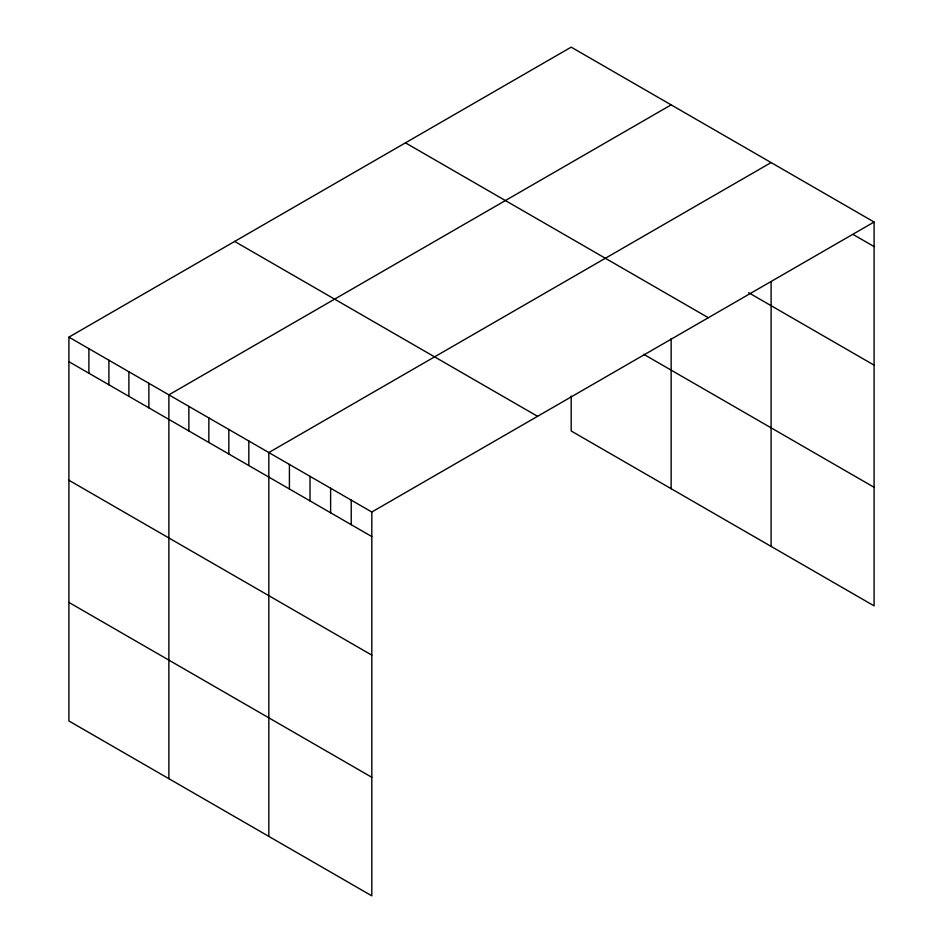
<?xml version="1.0" encoding="UTF-8"?>
<svg xmlns="http://www.w3.org/2000/svg" width="943" height="943" viewBox="0 0 943 943"><rect width="100%" height="100%" fill="white"/><g stroke="black" fill="none" stroke-linecap="round" stroke-linejoin="round"><path stroke-width="1.41" d="M68.91 337.134L371.813 512.014L371.813 895.85L68.91 720.971L68.91 337.134L571.187 47.15L874.09 222.029L874.09 605.866L571.187 430.986L571.187 396.119M671.145 104.862L168.868 394.846L168.868 778.682M771.103 162.573L268.826 452.557L268.826 836.394M371.813 512.014L874.09 222.029M853.486 234.689L874.09 246.583M748.612 292.695L874.09 365.141M405.443 142.841L708.334 317.72M643.656 354.262L874.09 487.295M234.666 241.443L537.557 416.311M68.91 361.688L371.813 536.567M68.91 480.246L371.813 655.126M68.91 602.412L371.813 777.291M771.103 281.969L771.103 546.41M671.145 338.513L671.145 488.698M351.22 500.12L351.22 524.673M330.616 488.226L330.616 512.78M310.023 476.333L310.023 500.886M289.418 464.439L289.418 488.993M248.834 441.006L248.834 465.559M228.843 429.466L228.843 454.019M208.851 417.926L208.851 442.479M188.859 406.386L188.859 430.939M148.876 383.306L148.876 407.859M128.885 371.766L128.885 396.308M108.893 360.214L108.893 384.768M88.901 348.674L88.901 373.228"/></g></svg>
